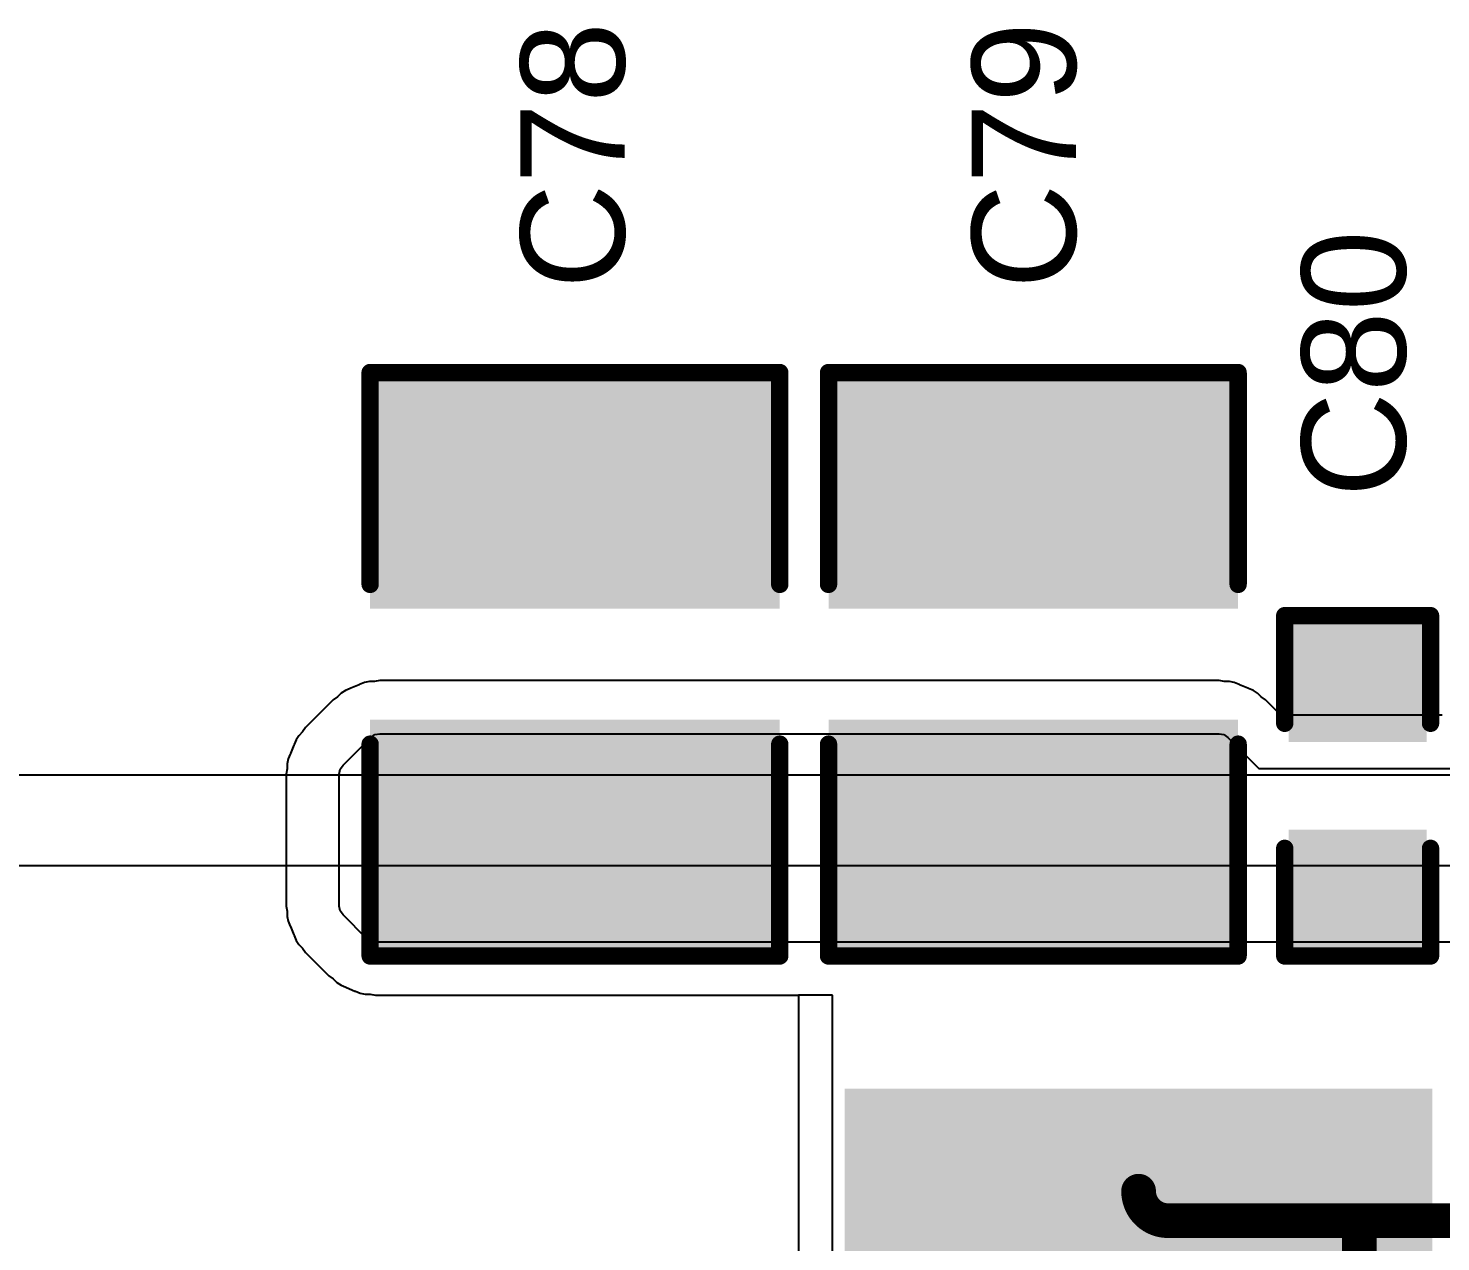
# Model space of a CAD drawing. Header units: inches. Extents: x 0 to 12.2, y 0 to 7.
# Drawn here: x 1.7982 to 2.2051, y 4.3007 to 4.6501 of the extents above; entities that cross this region are included whole.
import ezdxf

# ---------------------------------------------------------------- set-up
doc = ezdxf.new("R2010")
doc.units = ezdxf.units.IN
doc.header["$MEASUREMENT"] = 0
for name, color, linetype in [('Layer 2', 76, 'Continuous'), ('Top Layer', 1, 'Continuous'), ('Top Overlay', 2, 'Continuous'), ('Top Paste', 8, 'Continuous'), ('Top Solder', 216, 'Continuous')]:
    doc.layers.add(name, color=color, linetype=linetype)
doc.styles.add('Arial', font='', dxfattribs={"height": 0.2})
doc.styles.get('Arial').set_extended_font_data('Arial')

# ---------------------------------------------------------------- blocks, each defined once
blk = doc.blocks.new('SRN4018_4R7M_184')
at = {"layer": 'Top Layer'}
for points in [[(-0.082677, 0.082677), (-0.027559, 0.082677), (-0.027559, -0.082677), (-0.082677, -0.082677)], [(0.082677, -0.082677), (0.027559, -0.082677), (0.027559, 0.082677), (0.082677, 0.082677)]]:
    blk.add_hatch(color=1, dxfattribs=at).paths.add_polyline_path(points)
at = {"layer": 'Top Paste'}
for points in [[(-0.082677, 0.082677), (-0.027559, 0.082677), (-0.027559, -0.082677), (-0.082677, -0.082677)], [(0.082677, -0.082677), (0.027559, -0.082677), (0.027559, 0.082677), (0.082677, 0.082677)]]:
    blk.add_hatch(color=8, dxfattribs=at).paths.add_polyline_path(points)
at = {"layer": 'Top Solder'}
for points in [[(-0.084646, 0.084646), (-0.02559, 0.084646), (-0.02559, -0.084646), (-0.084646, -0.084646)], [(0.084646, -0.084646), (0.02559, -0.084646), (0.02559, 0.084646), (0.084646, 0.084646)]]:
    blk.add_hatch(color=216, dxfattribs=at).paths.add_polyline_path(points)
at = {"layer": 'Top Overlay'}
for points in [[(0.017677, 0.082677, 0.005, 0.005, 0), (-0.019, 0.082677, 0.005, 0.005, 0)], [(0.017677, -0.082677, 0.005, 0.005, 0), (-0.019, -0.082677, 0.005, 0.005, 0)]]:
    blk.add_lwpolyline(points, format="xyseb", dxfattribs=at)
for points in [[(-0.02025, 0.082677, 0.0025, 0.0025, 1), (-0.01775, 0.082677, 0.0025, 0.0025, 1)], [(0.016427, 0.082677, 0.0025, 0.0025, 1), (0.018927, 0.082677, 0.0025, 0.0025, 1)], [(-0.02025, -0.082677, 0.0025, 0.0025, 1), (-0.01775, -0.082677, 0.0025, 0.0025, 1)], [(0.016427, -0.082677, 0.0025, 0.0025, 1), (0.018927, -0.082677, 0.0025, 0.0025, 1)]]:
    blk.add_lwpolyline(points, format="xyseb", close=True, dxfattribs=at)
blk = doc.blocks.new('C___0603_276')
at = {"layer": 'Top Layer'}
for points in [[(-0.015, 0.0175), (-0.015, -0.0175), (-0.045, -0.0175), (-0.045, 0.0175)], [(0.045, 0.0175), (0.045, -0.0175), (0.015, -0.0175), (0.015, 0.0175)]]:
    blk.add_hatch(color=1, dxfattribs=at).paths.add_polyline_path(points)
at = {"layer": 'Top Paste'}
for points in [[(-0.015, 0.0175), (-0.015, -0.0175), (-0.045, -0.0175), (-0.045, 0.0175)], [(0.045, 0.0175), (0.045, -0.0175), (0.015, -0.0175), (0.015, 0.0175)]]:
    blk.add_hatch(color=8, dxfattribs=at).paths.add_polyline_path(points)
at = {"layer": 'Top Solder'}
for points in [[(-0.01264, 0.01986), (-0.01264, -0.01986), (-0.04736, -0.01986), (-0.04736, 0.01986)], [(0.04736, 0.01986), (0.04736, -0.01986), (0.01264, -0.01986), (0.01264, 0.01986)]]:
    blk.add_hatch(color=216, dxfattribs=at).paths.add_polyline_path(points)
at = {"layer": 'Top Overlay'}
for points in [[(-0.049, -0.021, 0.005, 0.005, 0), (-0.049, 0.021, 0.005, 0.005, 0)], [(-0.018, 0.021, 0.005, 0.005, 0), (-0.049, 0.021, 0.005, 0.005, 0)], [(0.049, 0.021, 0.005, 0.005, 0), (0.018, 0.021, 0.005, 0.005, 0)], [(0.049, -0.021, 0.005, 0.005, 0), (0.049, 0.021, 0.005, 0.005, 0)], [(-0.018, -0.021, 0.005, 0.005, 0), (-0.049, -0.021, 0.005, 0.005, 0)], [(0.049, -0.021, 0.005, 0.005, 0), (0.018, -0.021, 0.005, 0.005, 0)]]:
    blk.add_lwpolyline(points, format="xyseb", dxfattribs=at)
for points in [[(-0.05025, 0.021, 0.0025, 0.0025, 1), (-0.04775, 0.021, 0.0025, 0.0025, 1)], [(-0.05025, 0.021, 0.0025, 0.0025, 1), (-0.04775, 0.021, 0.0025, 0.0025, 1)], [(-0.01925, 0.021, 0.0025, 0.0025, 1), (-0.01675, 0.021, 0.0025, 0.0025, 1)], [(0.01675, 0.021, 0.0025, 0.0025, 1), (0.01925, 0.021, 0.0025, 0.0025, 1)], [(0.04775, 0.021, 0.0025, 0.0025, 1), (0.05025, 0.021, 0.0025, 0.0025, 1)], [(0.04775, 0.021, 0.0025, 0.0025, 1), (0.05025, 0.021, 0.0025, 0.0025, 1)], [(-0.05025, -0.021, 0.0025, 0.0025, 1), (-0.04775, -0.021, 0.0025, 0.0025, 1)], [(-0.05025, -0.021, 0.0025, 0.0025, 1), (-0.04775, -0.021, 0.0025, 0.0025, 1)], [(-0.01925, -0.021, 0.0025, 0.0025, 1), (-0.01675, -0.021, 0.0025, 0.0025, 1)], [(0.01675, -0.021, 0.0025, 0.0025, 1), (0.01925, -0.021, 0.0025, 0.0025, 1)], [(0.04775, -0.021, 0.0025, 0.0025, 1), (0.05025, -0.021, 0.0025, 0.0025, 1)], [(0.04775, -0.021, 0.0025, 0.0025, 1), (0.05025, -0.021, 0.0025, 0.0025, 1)]]:
    blk.add_lwpolyline(points, format="xyseb", close=True, dxfattribs=at)
blk = doc.blocks.new('C___1210_277')
at = {"layer": 'Top Layer'}
for points in [[(-0.08, 0.055), (-0.02, 0.055), (-0.02, -0.055), (-0.08, -0.055)], [(0.02, 0.055), (0.08, 0.055), (0.08, -0.055), (0.02, -0.055)]]:
    blk.add_hatch(color=1, dxfattribs=at).paths.add_polyline_path(points)
at = {"layer": 'Top Paste'}
for points in [[(-0.08, 0.055), (-0.02, 0.055), (-0.02, -0.055), (-0.08, -0.055)], [(0.02, 0.055), (0.08, 0.055), (0.08, -0.055), (0.02, -0.055)]]:
    blk.add_hatch(color=8, dxfattribs=at).paths.add_polyline_path(points)
at = {"layer": 'Top Solder'}
for points in [[(-0.084, 0.059), (-0.016, 0.059), (-0.016, -0.059), (-0.084, -0.059)], [(0.016, 0.059), (0.084, 0.059), (0.084, -0.059), (0.016, -0.059)]]:
    blk.add_hatch(color=216, dxfattribs=at).paths.add_polyline_path(points)
at = {"layer": 'Top Overlay'}
for points in [[(-0.023, 0.059, 0.005, 0.005, 0), (-0.084, 0.059, 0.005, 0.005, 0)], [(-0.084, -0.059, 0.005, 0.005, 0), (-0.084, 0.059, 0.005, 0.005, 0)], [(0.084, 0.059, 0.005, 0.005, 0), (0.023, 0.059, 0.005, 0.005, 0)], [(0.084, -0.059, 0.005, 0.005, 0), (0.084, 0.059, 0.005, 0.005, 0)], [(-0.023, -0.059, 0.005, 0.005, 0), (-0.084, -0.059, 0.005, 0.005, 0)], [(0.084, -0.059, 0.005, 0.005, 0), (0.023, -0.059, 0.005, 0.005, 0)]]:
    blk.add_lwpolyline(points, format="xyseb", dxfattribs=at)
for points in [[(-0.08525, 0.059, 0.0025, 0.0025, 1), (-0.08275, 0.059, 0.0025, 0.0025, 1)], [(-0.08525, 0.059, 0.0025, 0.0025, 1), (-0.08275, 0.059, 0.0025, 0.0025, 1)], [(-0.02425, 0.059, 0.0025, 0.0025, 1), (-0.02175, 0.059, 0.0025, 0.0025, 1)], [(0.02175, 0.059, 0.0025, 0.0025, 1), (0.02425, 0.059, 0.0025, 0.0025, 1)], [(0.08275, 0.059, 0.0025, 0.0025, 1), (0.08525, 0.059, 0.0025, 0.0025, 1)], [(0.08275, 0.059, 0.0025, 0.0025, 1), (0.08525, 0.059, 0.0025, 0.0025, 1)], [(-0.08525, -0.059, 0.0025, 0.0025, 1), (-0.08275, -0.059, 0.0025, 0.0025, 1)], [(-0.08525, -0.059, 0.0025, 0.0025, 1), (-0.08275, -0.059, 0.0025, 0.0025, 1)], [(-0.02425, -0.059, 0.0025, 0.0025, 1), (-0.02175, -0.059, 0.0025, 0.0025, 1)], [(0.02175, -0.059, 0.0025, 0.0025, 1), (0.02425, -0.059, 0.0025, 0.0025, 1)], [(0.08275, -0.059, 0.0025, 0.0025, 1), (0.08525, -0.059, 0.0025, 0.0025, 1)], [(0.08275, -0.059, 0.0025, 0.0025, 1), (0.08525, -0.059, 0.0025, 0.0025, 1)]]:
    blk.add_lwpolyline(points, format="xyseb", close=True, dxfattribs=at)
blk = doc.blocks.new('C___1210_278')
at = {"layer": 'Top Layer'}
for points in [[(-0.08, 0.055), (-0.02, 0.055), (-0.02, -0.055), (-0.08, -0.055)], [(0.02, 0.055), (0.08, 0.055), (0.08, -0.055), (0.02, -0.055)]]:
    blk.add_hatch(color=1, dxfattribs=at).paths.add_polyline_path(points)
at = {"layer": 'Top Paste'}
for points in [[(-0.08, 0.055), (-0.02, 0.055), (-0.02, -0.055), (-0.08, -0.055)], [(0.02, 0.055), (0.08, 0.055), (0.08, -0.055), (0.02, -0.055)]]:
    blk.add_hatch(color=8, dxfattribs=at).paths.add_polyline_path(points)
at = {"layer": 'Top Solder'}
for points in [[(-0.084, 0.059), (-0.016, 0.059), (-0.016, -0.059), (-0.084, -0.059)], [(0.016, 0.059), (0.084, 0.059), (0.084, -0.059), (0.016, -0.059)]]:
    blk.add_hatch(color=216, dxfattribs=at).paths.add_polyline_path(points)
at = {"layer": 'Top Overlay'}
for points in [[(-0.023, 0.059, 0.005, 0.005, 0), (-0.084, 0.059, 0.005, 0.005, 0)], [(-0.084, -0.059, 0.005, 0.005, 0), (-0.084, 0.059, 0.005, 0.005, 0)], [(0.084, 0.059, 0.005, 0.005, 0), (0.023, 0.059, 0.005, 0.005, 0)], [(0.084, -0.059, 0.005, 0.005, 0), (0.084, 0.059, 0.005, 0.005, 0)], [(-0.023, -0.059, 0.005, 0.005, 0), (-0.084, -0.059, 0.005, 0.005, 0)], [(0.084, -0.059, 0.005, 0.005, 0), (0.023, -0.059, 0.005, 0.005, 0)]]:
    blk.add_lwpolyline(points, format="xyseb", dxfattribs=at)
for points in [[(-0.08525, 0.059, 0.0025, 0.0025, 1), (-0.08275, 0.059, 0.0025, 0.0025, 1)], [(-0.08525, 0.059, 0.0025, 0.0025, 1), (-0.08275, 0.059, 0.0025, 0.0025, 1)], [(-0.02425, 0.059, 0.0025, 0.0025, 1), (-0.02175, 0.059, 0.0025, 0.0025, 1)], [(0.02175, 0.059, 0.0025, 0.0025, 1), (0.02425, 0.059, 0.0025, 0.0025, 1)], [(0.08275, 0.059, 0.0025, 0.0025, 1), (0.08525, 0.059, 0.0025, 0.0025, 1)], [(0.08275, 0.059, 0.0025, 0.0025, 1), (0.08525, 0.059, 0.0025, 0.0025, 1)], [(-0.08525, -0.059, 0.0025, 0.0025, 1), (-0.08275, -0.059, 0.0025, 0.0025, 1)], [(-0.08525, -0.059, 0.0025, 0.0025, 1), (-0.08275, -0.059, 0.0025, 0.0025, 1)], [(-0.02425, -0.059, 0.0025, 0.0025, 1), (-0.02175, -0.059, 0.0025, 0.0025, 1)], [(0.02175, -0.059, 0.0025, 0.0025, 1), (0.02425, -0.059, 0.0025, 0.0025, 1)], [(0.08275, -0.059, 0.0025, 0.0025, 1), (0.08525, -0.059, 0.0025, 0.0025, 1)], [(0.08275, -0.059, 0.0025, 0.0025, 1), (0.08525, -0.059, 0.0025, 0.0025, 1)]]:
    blk.add_lwpolyline(points, format="xyseb", close=True, dxfattribs=at)

msp = doc.modelspace()

# ---------------------------------------------------------------- linework, layer by layer
at = {"layer": 'Layer 2'}
for p, q in [((2.315, 4.435), (0.38539, 4.435)), ((1.08677, 4.409), (2.297, 4.409))]:
    msp.add_line(p, q, dxfattribs=at)
at = {"layer": 'Top Layer'}
for p, q in [((1.89095, 4.45996), (1.88956, 4.45938)), ((1.89102, 4.46001), (1.89095, 4.45996)), ((1.89111, 4.46002), (1.89102, 4.46001)), ((1.89352, 4.46102), (1.89111, 4.46002)), ((1.8936, 4.46107), (1.89352, 4.46102)), ((1.89368, 4.46109), (1.8936, 4.46107)), ((1.89507, 4.46167), (1.89368, 4.46109)), ((1.89647, 4.46194), (1.89507, 4.46167)), ((1.89797, 4.46194), (1.89647, 4.46194)), ((1.89945, 4.46224), (1.89797, 4.46194)), ((2.14124, 4.46224), (1.89945, 4.46224)), ((2.14272, 4.46194), (2.14124, 4.46224)), ((2.14422, 4.46194), (2.14272, 4.46194)), ((2.14562, 4.46167), (2.14422, 4.46194)), ((2.14701, 4.46109), (2.14562, 4.46167)), ((2.14709, 4.46107), (2.14701, 4.46109)), ((2.14717, 4.46102), (2.14709, 4.46107)), ((2.14958, 4.46002), (2.14717, 4.46102)), ((2.14966, 4.46001), (2.14958, 4.46002)), ((2.14974, 4.45996), (2.14966, 4.46001)), ((2.15113, 4.45938), (2.14974, 4.45996)), ((1.88606, 4.45669), (1.87807, 4.4487)), ((1.88732, 4.45753), (1.88606, 4.45669)), ((1.88838, 4.45859), (1.88732, 4.45753)), ((1.88956, 4.45938), (1.88838, 4.45859)), ((2.15231, 4.45859), (2.15113, 4.45938)), ((2.15337, 4.45753), (2.15231, 4.45859)), ((2.15463, 4.45669), (2.15337, 4.45753)), ((2.15908, 4.45224), (2.15463, 4.45669)), ((2.20555, 4.45224), (2.15908, 4.45224)), ((1.87723, 4.44745), (1.87617, 4.44638)), ((1.87807, 4.4487), (1.87723, 4.44745)), ((1.87474, 4.44365), (1.87374, 4.44124)), ((1.87476, 4.44374), (1.87474, 4.44365)), ((1.8748, 4.44381), (1.87476, 4.44374)), ((1.87538, 4.4452), (1.8748, 4.44381)), ((1.87617, 4.44638), (1.87538, 4.4452)), ((1.88889, 4.43789), (1.89688, 4.44588)), ((1.89688, 4.44588), (1.89806, 4.44667)), ((1.89806, 4.44667), (1.89945, 4.44694)), ((1.89945, 4.44694), (2.14124, 4.44694)), ((2.14124, 4.44694), (2.14263, 4.44667)), ((2.14263, 4.44667), (2.14381, 4.44588)), ((2.14381, 4.44588), (2.14726, 4.44243)), ((1.8731, 4.43969), (1.87282, 4.4383)), ((1.87367, 4.44108), (1.8731, 4.43969)), ((1.87369, 4.44117), (1.87367, 4.44108)), ((1.87374, 4.44124), (1.87369, 4.44117)), ((2.14726, 4.44243), (2.15275, 4.43694)), ((1.87282, 4.43679), (1.87253, 4.43531)), ((1.87253, 4.43531), (1.87253, 4.39733)), ((1.87282, 4.4383), (1.87282, 4.43679)), ((1.88782, 4.43531), (1.8881, 4.43671)), ((1.88782, 4.39733), (1.88782, 4.43531)), ((1.8881, 4.43671), (1.88889, 4.43789)), ((2.15275, 4.43694), (2.21189, 4.43694)), ((1.87253, 4.39733), (1.87282, 4.39585)), ((1.87282, 4.39585), (1.87282, 4.39434)), ((1.8881, 4.39594), (1.88782, 4.39733)), ((1.88889, 4.39476), (1.8881, 4.39594)), ((1.89563, 4.38801), (1.88889, 4.39476)), ((1.87282, 4.39434), (1.8731, 4.39295)), ((1.8731, 4.39295), (1.87367, 4.39156)), ((1.87367, 4.39156), (1.87369, 4.39148)), ((1.87369, 4.39148), (1.87374, 4.3914)), ((1.87374, 4.3914), (1.87474, 4.38899)), ((1.87474, 4.38899), (1.87476, 4.3889)), ((1.87476, 4.3889), (1.8748, 4.38883)), ((1.8748, 4.38883), (1.87538, 4.38744)), ((1.87538, 4.38744), (1.87617, 4.38626)), ((1.89681, 4.38722), (1.89563, 4.38801)), ((1.89821, 4.38694), (1.89681, 4.38722)), ((2.0131, 4.38694), (1.89821, 4.38694)), ((2.0187, 4.38694), (2.0131, 4.38694)), ((2.0131, 4.38694), (2.0131, 4.38694)), ((2.24813, 4.38694), (2.0187, 4.38694)), ((1.87617, 4.38626), (1.87723, 4.38519)), ((1.87723, 4.38519), (1.87807, 4.38394)), ((1.87807, 4.38394), (1.88482, 4.37719)), ((1.88482, 4.37719), (1.88607, 4.37636)), ((1.88607, 4.37636), (1.88714, 4.37529)), ((1.88714, 4.37529), (1.88832, 4.3745)), ((1.88832, 4.3745), (1.88971, 4.37393)), ((1.88971, 4.37393), (1.88978, 4.37388)), ((1.88978, 4.37388), (1.88987, 4.37386)), ((1.88987, 4.37386), (1.89228, 4.37286)), ((1.89228, 4.37286), (1.89235, 4.37281)), ((1.89235, 4.37281), (1.89244, 4.3728)), ((1.89244, 4.3728), (1.89383, 4.37222)), ((1.89383, 4.37222), (1.89522, 4.37194)), ((1.89522, 4.37194), (1.89673, 4.37194)), ((1.89673, 4.37194), (1.89821, 4.37165)), ((1.89821, 4.37165), (2.0131, 4.37165)), ((2.0131, 4.37165), (2.0201, 4.37165)), ((2.02989, 4.37165), (2.0201, 4.37165)), ((2.0201, 4.37165), (2.0201, 4.23253)), ((2.0201, 4.37165), (2.0201, 4.23253)), ((2.02989, 4.23253), (2.02989, 4.37165))]:
    msp.add_line(p, q, dxfattribs=at)
for points in [[(2.12654, 4.30674, 0.01, 0.01, -0.414214), (2.11807, 4.31521, 0.01, 0.01, 0)], [(2.12654, 4.30674, 0.01, 0.01, 0), (2.18164, 4.30674, 0.01, 0.01, 0)], [(2.18164, 4.30674, 0.01, 0.01, 0), (2.28388, 4.30674, 0.01, 0.01, 0)], [(2.18164, 4.26586, 0.01, 0.01, 0), (2.18164, 4.30674, 0.01, 0.01, 0)]]:
    msp.add_lwpolyline(points, format="xyseb", dxfattribs=at)
for points in [[(2.11557, 4.31521, 0.005, 0.005, 1), (2.12057, 4.31521, 0.005, 0.005, 1)], [(2.12404, 4.30674, 0.005, 0.005, 1), (2.12904, 4.30674, 0.005, 0.005, 1)], [(2.12404, 4.30674, 0.005, 0.005, 1), (2.12904, 4.30674, 0.005, 0.005, 1)], [(2.17914, 4.30674, 0.005, 0.005, 1), (2.18414, 4.30674, 0.005, 0.005, 1)], [(2.17914, 4.30674, 0.005, 0.005, 1), (2.18414, 4.30674, 0.005, 0.005, 1)], [(2.17914, 4.30674, 0.005, 0.005, 1), (2.18414, 4.30674, 0.005, 0.005, 1)]]:
    msp.add_lwpolyline(points, format="xyseb", close=True, dxfattribs=at)

# ---------------------------------------------------------------- block references
at = {"rotation": 270}
for name, p in [('C___1210_278', (1.9557, 4.46694)), ('C___1210_277', (2.08775, 4.46694)), ('C___0603_276', (2.18117, 4.43194)), ('SRN4018_4R7M_184', (2.11807, 4.26009))]:
    msp.add_blockref(name, p, dxfattribs=at)

# ---------------------------------------------------------------- texts
at = {"layer": 'Top Overlay', "style": 'Arial'}
for s, p in [('C78', (1.97, 4.57501)), ('C79', (2.1, 4.57501)), ('C80', (2.195, 4.51501))]:
    msp.add_text(s, height=0.03, rotation=90, dxfattribs=at).set_placement(p)

doc.saveas('drawing.dxf')
